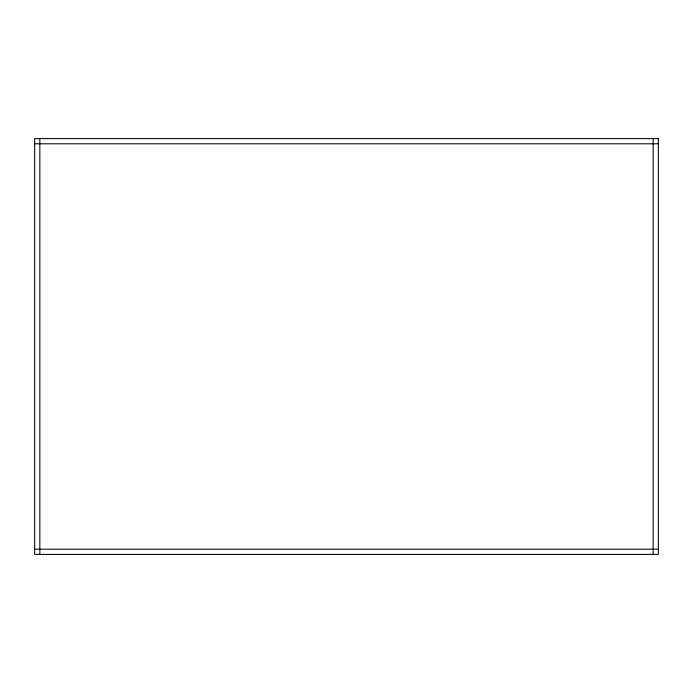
<?xml version="1.0" encoding="UTF-8"?>
<svg xmlns="http://www.w3.org/2000/svg" width="693" height="693" viewBox="0 0 693 693"><rect width="100%" height="100%" fill="white"/><g stroke="black" fill="none" stroke-linecap="round" stroke-linejoin="round"><path stroke-width="1.04" d="M34.65 143.797L658.35 143.797M34.65 549.202L658.35 549.202M653.152 138.6L653.152 554.4M39.847 138.6L39.847 554.4M658.35 138.6L34.65 138.6L34.65 554.4L658.35 554.4L658.35 138.6"/></g></svg>
